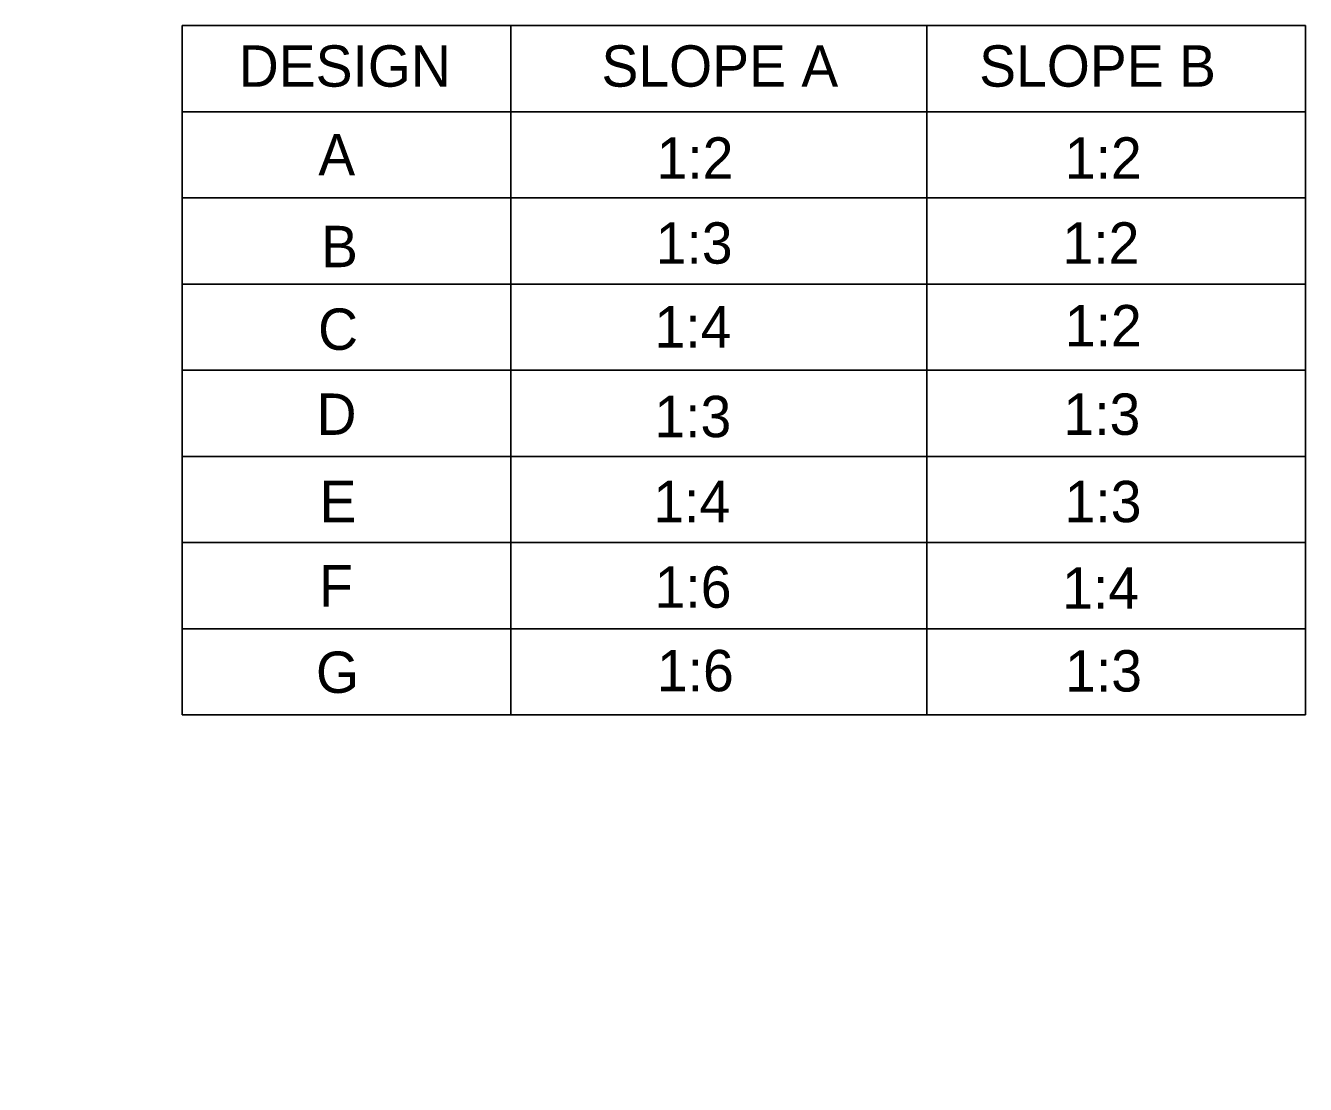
# Model space of a CAD drawing. Extents: x 0 to 2.83, y -0.14 to 1.83.
# Drawn here: x 0.9963 to 1.4912, y 0.5198 to 0.9294 of the extents above; entities that cross this region are included whole.
import ezdxf

# ---------------------------------------------------------------- set-up
doc = ezdxf.new("R2010")
doc.units = 0
doc.layers.add('SH_General_Details', color=7, linetype='Continuous')

msp = doc.modelspace()

# ---------------------------------------------------------------- linework, layer by layer
at = {"layer": 'SH_General_Details'}
for p, q in [((1.05681, 0.92936), (1.49125, 0.92936)), ((1.05681, 0.92936), (1.05681, 0.66269)), ((1.18393, 0.92936), (1.18393, 0.66269)), ((1.34483, 0.92936), (1.34483, 0.66269)), ((1.49125, 0.92936), (1.49125, 0.66269)), ((1.05681, 0.89602), (1.49125, 0.89602)), ((1.05681, 0.86269), (1.49125, 0.86269)), ((1.05681, 0.82936), (1.49125, 0.82936)), ((1.05681, 0.79602), (1.49125, 0.79602)), ((1.05681, 0.76269), (1.49125, 0.76269)), ((1.05681, 0.72936), (1.49125, 0.72936)), ((1.05681, 0.69602), (1.49125, 0.69602)), ((1.05681, 0.66269), (1.49125, 0.66269))]:
    msp.add_line(p, q, dxfattribs=at)
msp.add_spline([(0.63005, 0.69684), (0.63775, 0.69243), (0.64577, 0.689), (0.65379, 0.68327), (0.66181, 0.67868), (0.67099, 0.6741), (0.67901, 0.66952), (0.68818, 0.66493), (0.6962, 0.66149), (0.70537, 0.65691), (0.71339, 0.65232), (0.72256, 0.64888), (0.73173, 0.6443), (0.73976, 0.64086), (0.74778, 0.63628), (0.75694, 0.63169), (0.76496, 0.62711), (0.77299, 0.62367), (0.78903, 0.61221), (0.8131, 0.59845), (0.82227, 0.59272), (0.83029, 0.58928), (0.83832, 0.58356), (0.84634, 0.57897), (0.85436, 0.57324), (0.86238, 0.56866), (0.87041, 0.56292), (0.87843, 0.55834), (0.88645, 0.55261), (0.89562, 0.54803), (0.91396, 0.53657), (0.93803, 0.52281), (0.94605, 0.51708), (0.95521, 0.51136), (0.96324, 0.50677), (0.97241, 0.50104), (0.99074, 0.48728), (0.99876, 0.48041), (1.00679, 0.47239), (1.01596, 0.46551), (1.02398, 0.46092), (1.03315, 0.45061), (1.04117, 0.44374), (1.04919, 0.43572), (1.05721, 0.42883), (1.06524, 0.42081), (1.08128, 0.40706), (1.0893, 0.39904), (1.09732, 0.38987), (1.10535, 0.38528), (1.11337, 0.37841), (1.1214, 0.37497), (1.13056, 0.37153), (1.13974, 0.36924), (1.1489, 0.36581), (1.15807, 0.36351), (1.16609, 0.36236), (1.17412, 0.35892), (1.18328, 0.35663), (1.21537, 0.34747), (1.22454, 0.34632), (1.24059, 0.34403), (1.24976, 0.34403), (1.25778, 0.34288), (1.26695, 0.34288), (1.27497, 0.34403), (1.27727, 0.34403)], degree=3, dxfattribs=at)

# ---------------------------------------------------------------- texts
for s, p in [('DESIGN ', (1.07876, 0.90572)), ('SLOPE A ', (1.21902, 0.90572)), ('SLOPE B', (1.36508, 0.90572)), ('A ', (1.10952, 0.87137)), ('1:2 ', (1.24033, 0.87014)), ('1:2 ', (1.39821, 0.87014)), ('B ', (1.11057, 0.8359)), ('1:3 ', (1.23999, 0.83726)), ('1:2 ', (1.39731, 0.83726)), ('C ', (1.10942, 0.80392)), ('1:4 ', (1.23952, 0.80483)), ('1:2 ', (1.39821, 0.80528)), ('D ', (1.10884, 0.77104)), ('1:3 ', (1.39767, 0.77104)), ('1:3 ', (1.23948, 0.77014)), ('E ', (1.10997, 0.73726)), ('1:4 ', (1.23907, 0.73726)), ('1:3 ', (1.39812, 0.73726)), ('F ', (1.10984, 0.70464)), ('1:6 ', (1.23957, 0.70416)), ('1:4 ', (1.39717, 0.7038)), ('1:6 ', (1.24045, 0.67185)), ('1:3 ', (1.39831, 0.67175)), ('G ', (1.10862, 0.67121))]:
    msp.add_text(s, height=0.016, dxfattribs=at).set_placement(p)

doc.saveas('drawing.dxf')
